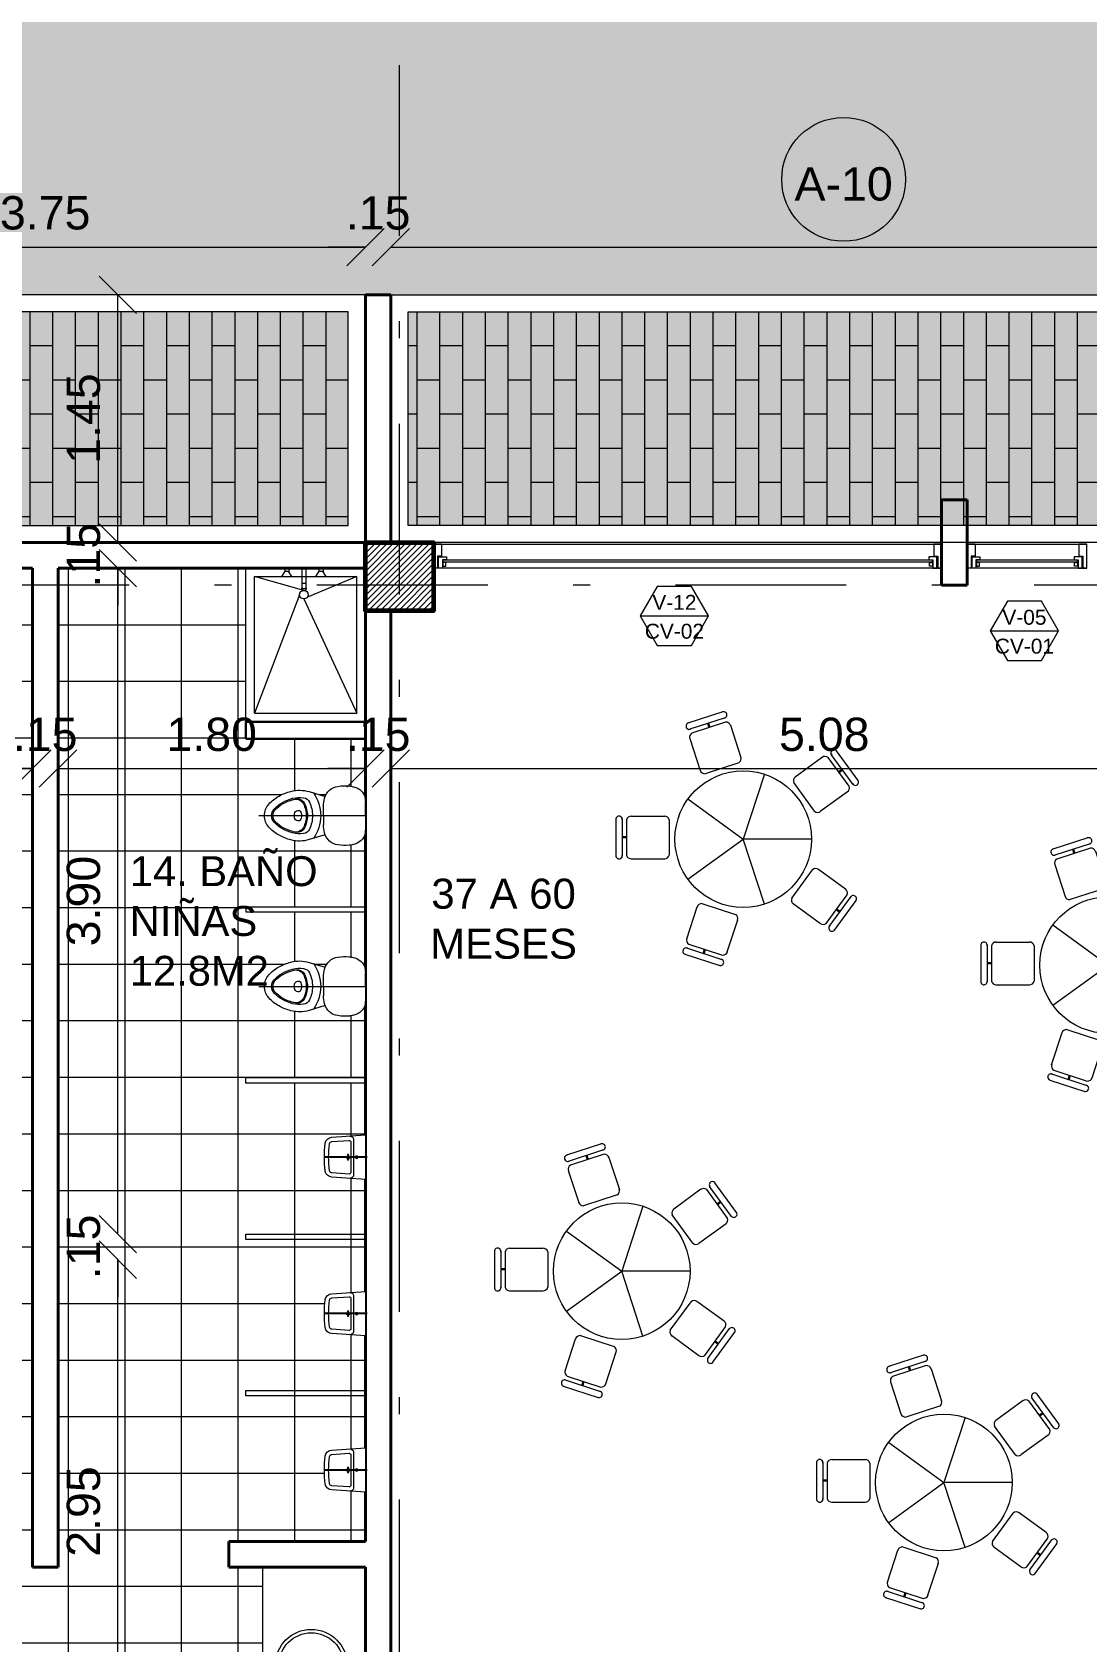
# Model space of a CAD drawing. Header units: inches. Extents: x 99003 to 99155, y 101852 to 101926.
# Drawn here: x 99029.59 to 99035.77, y 101911.61 to 101921.04 of the extents above; entities that cross this region are included whole.
import ezdxf
from ezdxf.enums import TextEntityAlignment as Align

# ---------------------------------------------------------------- set-up
doc = ezdxf.new("R2010")
doc.units = ezdxf.units.IN
doc.header["$MEASUREMENT"] = 0
doc.set_wipeout_variables(frame=1)
doc.linetypes.add('CENTRO', pattern=[2, 1.25, -0.25, 0.25, -0.25])
doc.linetypes.add('DASHDOTX2', pattern=[2, 1, -0.5, 0, -0.5])
for name, color, linetype, lineweight in [('A_CARP-MAD', 46, 'Continuous', 18), ('A_CARP-MET', 126, 'Continuous', 18), ('A_COLS', 1, 'Continuous', 60), ('A_EJES', 75, 'DASHDOTX2', 5), ('A_MUEB-ACHU', 8, 'Continuous', 9), ('A_MUEB-FIJO', 3, 'Continuous', 15), ('A_MUEB-SILL', 54, 'Continuous', 15), ('A_MURO', 7, 'Continuous', 40), ('A_MURO-ANTE', 7, 'Continuous', 30), ('A_PISO', 250, 'Continuous', 0), ('A_PISO-ACHU', 251, 'Continuous', 0), ('A_PISO-GRAN', 250, 'Continuous', 0), ('A_TEXT', 154, 'Continuous', 0), ('A_TEXT-DIM', 54, 'Continuous', 13), ('A_TEXT-IDEN', 5, 'Continuous', 18), ('A_TEXT-NOTA', 53, 'Continuous', 20), ('A_TEXT-SIMB', 195, 'Continuous', 20), ('A_VENT', 124, 'Continuous', 18), ('P-BAJA_APARTADO-v4$0$SANITARIOS', 2, 'Continuous', 0)]:
    doc.layers.add(name, color=color, linetype=linetype, lineweight=lineweight)
doc.layers.add('A_URBA-ANDN', color=7, linetype='Continuous', lineweight=15, true_color=0x259400)
doc.layers.add('MANCESA_EJES_AXIS', color=252, linetype='CENTRO')
doc.styles.add('ARIAL', font='arial.ttf')
doc.styles.add('DIM', font='arial.ttf')
doc.dimstyles.new('BAN_REP_1-125', dxfattribs={"dimtxt": 0.195, "dimasz": 0.2188, "dimexe": 0.15, "dimexo": 0.03, "dimgap": 0.1, "dimtad": 1, "dimzin": 4, "dimdsep": 46, "dimtxsty": 'ARIAL', "dimblk": 'OBLIQUE', "dimcen": 0.1, "dimse1": 1, "dimse2": 1, "dimclrd": 256, "dimclre": 256, "dimclrt": 256, "dimadec": 0, "dimazin": 0, "dimtfac": 1, "dimtix": 1, "dimtofl": 0, "dimtmove": 1, "dimatfit": 3, "dimldrblk": 'OPEN90', "dimfxl": 1, "dimtolj": 1, "dimtzin": 0, "dimlwd": -1, "dimlwe": -1, "dimarcsym": 0})
pattern_1 = [(90, (-108.149932, -2e-07), (-0.03125, 0.015625), [0, -0.03125])]

# ---------------------------------------------------------------- blocks, each defined once
blk = doc.blocks.new('P-BAJA_APARTADO-v4$0$LAVAMANOS_NAL 2')
for radius in [0.21, 0.19, 0.03]:
    blk.add_circle((0, 0), radius)
blk = doc.blocks.new('sanit planta niños 25 JUNIO')
at = {"layer": 'A_EJES'}
blk.add_line((0, -0.6231), (0, 0), dxfattribs=at)
at = {"layer": 'A_MUEB-FIJO'}
for p, q in [((0, 0), (-0.0794, 0)), ((0, 0), (0.0794, 0)), ((-0.1121, -0.2346), (-0.1406, -0.3294)), ((0, -0.2452), (-0.0547, -0.2452)), ((0, -0.2452), (0.0547, -0.2452)), ((0.1407, -0.3293), (0.1122, -0.2346)), ((-0.0308, -0.3869), (-0.0308, -0.3962)), ((0.0309, -0.3962), (0.0309, -0.3869))]:
    blk.add_line(p, q, dxfattribs=at)
for centre, radius, start, end in [((-0.0794, -0.1422), 0.1422, 90.00182, 106.10126), ((0.0794, -0.1422), 0.1422, 73.89874, 89.99818), ((-0.0605, -0.1048), 0.1137, 163.12305, 175.19805), ((-0.0807, -0.0871), 0.09, 115.06996, 170.1707), ((0.0807, -0.0871), 0.09, 9.8293, 64.93004), ((0.0605, -0.1048), 0.1137, 4.80195, 16.87695), ((0.0251, -0.1189), 0.2003, 173.22012, 192.00698), ((-0.0823, -0.1515), 0.0891, 185.84827, 257.92215), ((0.0823, -0.1515), 0.0891, 282.07785, 354.15173), ((-0.025, -0.1189), 0.2003, 347.99302, 6.77988), ((0, -0.4948), 0.2331, 90.00415, 124.90857), ((-0.0547, -0.0803), 0.1649, 253.7382, 269.99817), ((0, -0.4948), 0.2331, 55.09962, 90.00404), ((0.0547, -0.0803), 0.1649, 270.00183, 286.2618), ((0.0495, -0.3858), 0.1983, 163.47367, 194.86383), ((0.0495, -0.3858), 0.1561, 171.24415, 194.86369), ((-0.0595, -0.369), 0.0458, 115.31072, 171.24284), ((-0.0474, -0.403), 0.052, 117.32786, 181.00091), ((-0.0461, -0.4074), 0.0502, 117.83819, 192.7538), ((0, -0.4948), 0.185, 90.00392, 115.31106), ((0, -0.4948), 0.1553, 90.00409, 117.32783), ((0, -0.4948), 0.149, 90.00415, 117.83792), ((0, -0.4342), 0.0598, 90.00379, 116.97254), ((0, -0.4948), 0.185, 64.69713, 90.00427), ((0, -0.4948), 0.1553, 62.68036, 90.00409), ((0, -0.4948), 0.149, 62.17027, 90.00404), ((0, -0.4342), 0.0598, 63.03565, 90.0044), ((0.0462, -0.4074), 0.0502, 347.25439, 62.17), ((0.0475, -0.403), 0.052, 359.00728, 62.68032), ((0.0595, -0.369), 0.0458, 8.76535, 64.69747), ((-0.0494, -0.3858), 0.1561, 345.14449, 8.76404), ((-0.0494, -0.3858), 0.1983, 345.14436, 16.53451), ((0.1531, -0.3583), 0.3055, 194.8653, 208.84963), ((0.1531, -0.3583), 0.2632, 194.86295, 208.84824), ((0.0491, -0.3857), 0.1479, 192.81784, 194.9232), ((0.1531, -0.3583), 0.2554, 194.86588, 208.85022), ((-0.024, -0.3869), 0.00676, 116.97441, 180.00409), ((-0.0154, -0.3962), 0.0154, 180.18807, 237.92092), ((0, -0.3716), 0.0444, 237.92051, 270.00407), ((0, -0.3716), 0.0444, 270.00411, 302.08767), ((0.0154, -0.3962), 0.0154, 302.08727, 359.82011), ((0.0241, -0.3869), 0.00676, 0.00409, 63.03378), ((-0.153, -0.3583), 0.2554, 331.15796, 345.14231), ((-0.153, -0.3583), 0.2632, 331.15995, 345.14524), ((-0.0491, -0.3857), 0.1479, 345.08499, 347.19035), ((-0.153, -0.3583), 0.3055, 331.15856, 345.14289), ((0.0861, -0.3952), 0.229, 208.84819, 227.99853), ((0.0861, -0.3952), 0.1867, 208.84875, 227.99866), ((0.0861, -0.3952), 0.1789, 208.84941, 227.99922), ((0, -0.4908), 0.1004, 227.99889, 270.0041), ((0, -0.4908), 0.0581, 227.99884, 270.00408), ((0, -0.4908), 0.0503, 227.99883, 270.00407), ((0, -0.4908), 0.0503, 270.00412, 312.00936), ((0, -0.4908), 0.0581, 270.00411, 312.00935), ((0, -0.4908), 0.1004, 270.00409, 312.0093), ((-0.086, -0.3952), 0.1789, 312.00897, 331.15878), ((-0.086, -0.3952), 0.1867, 312.00953, 331.15944), ((-0.086, -0.3952), 0.229, 312.00966, 331.16)]:
    blk.add_arc(centre, radius, start, end, dxfattribs=at)
blk = doc.blocks.new('*U60')
blk.add_wipeout([(-0.3621, 0.6142), (-0.2628, 0.6128), (-0.234, 0.6035), (-0.2058, 0.5758), (-0.1928, 0.5424), (-0.1869, 0.4953), (-0.1945, 0.4374), (-0.2055, 0.4136), (-0.2288, 0.3897), (-0.2498, 0.3788), (-0.2172, 0.2679), (-0.2133, 0.2313), (-0.2152, 0.2006), (-0.2199, 0.1775), (-0.2275, 0.1531), (-0.2585, 0.0906), (-0.2729, 0.0716), (-0.2843, 0.059), (-0.2949, 0.0488), (-0.3032, 0.0421), (-0.315, 0.0347), (-0.3261, 0.0297), (-0.3621, 0.023), (-0.4049, 0.0326), (-0.4348, 0.0539), (-0.4525, 0.0729), (-0.4734, 0.1027), (-0.5016, 0.1679), (-0.5082, 0.1952), (-0.5094, 0.2531), (-0.5034, 0.2829), (-0.4908, 0.3248), (-0.4745, 0.3788), (-0.4962, 0.3902), (-0.5107, 0.4032), (-0.5285, 0.4332), (-0.5344, 0.4605), (-0.5374, 0.4935), (-0.5346, 0.5294), (-0.524, 0.5722), (-0.5171, 0.578), (-0.5035, 0.5935), (-0.4882, 0.6048), (-0.4688, 0.6115), (-0.4564, 0.6134), (-0.4441, 0.6139)]).dxf.layer = 'A_MUEB-FIJO'
blk.add_blockref('sanit planta niños 25 JUNIO', (-0.3621, 0.6142))
blk = doc.blocks.new('orinal planta niños 25 JUNIO')
at = {"layer": 'A_MUEB-ACHU'}
for centre in [(0, -0.0936), (-0.0125, -0.1011), (0, -0.1086), (0.0125, -0.1011)]:
    blk.add_circle(centre, 0.004, dxfattribs=at)
at = {"layer": 'A_MUEB-FIJO'}
for p, q in [((0.13, 0), (-0.13, 0)), ((0.1062, -0.07), (-0.1062, -0.07)), ((0.0885, -0.085), (-0.0885, -0.085)), ((-0.0985, -0.0957), (-0.0918, -0.1955)), ((0.0918, -0.1955), (0.0985, -0.0957))]:
    blk.add_line(p, q, dxfattribs=at)
blk.add_lwpolyline([(-0.13, 0), (-0.1168, -0.1968, 0.367694), (-0.0816, -0.2348, 0.063622), (0.0816, -0.2348, 0.367694), (0.1168, -0.1968), (0.13, 0)], format="xyb", dxfattribs=at)
blk.add_circle((0, -0.051), 0.0075, dxfattribs=at)
for centre, radius, start, end in [((-0.1046, -0.0893), 0.0193, 94.70755, 184.37723), ((-0.0885, -0.095), 0.01, 90, 183.83756), ((0.0885, -0.095), 0.01, 356.16244, 90), ((0.1046, -0.0893), 0.0193, 355.62277, 85.29245), ((-0.0768, -0.1951), 0.015, 181.46697, 261.97583), ((0, 0.404), 0.619, 262.67417, 277.32583), ((0.0768, -0.1951), 0.015, 278.02417, 358.53303)]:
    blk.add_arc(centre, radius, start, end, dxfattribs=at)
at = {"layer": 'MANCESA_EJES_AXIS'}
blk.add_line((0, 0.0109), (0, -0.24), dxfattribs=at)
blk = doc.blocks.new('*U111')
blk.add_wipeout([(-0.1656, 0.24), (0.0944, 0.24), (0.0812, 0.0432), (0.0727, 0.0202), (0.0642, 0.0122), (0.0499, 0.0058), (0.0265, 0.003), (-0.0548, 0.0003), (-0.107, 0.004), (-0.1238, 0.0066), (-0.1475, 0.0256), (-0.1521, 0.0394), (-0.1556, 0.0905)]).dxf.layer = 'A_MUEB-FIJO'
blk.add_blockref('orinal planta niños 25 JUNIO', (-0.0356, 0.24))
blk = doc.blocks.new('*U33')
at = {"layer": 'A_MUEB-SILL'}
for p, q in [((-0.0631, 0.1265), (-0.1791, -0.0332)), ((0.1372, 0.0135), (-0.0302, 0.1351)), ((0.1562, 0.0306), (-0.0198, 0.1584)), ((0.1774, 0.0615), (0.0031, 0.1882)), ((0.0682, 0.0945), (0.0535, 0.0743)), ((0.0732, 0.0909), (0.0585, 0.0706)), ((-0.0097, -0.1888), (-0.1772, -0.0671)), ((0.1391, -0.0205), (0.0232, -0.1801))]:
    blk.add_line(p, q, dxfattribs=at)
for centre, radius, start, end in [((-0.0067, 0.172), 0.0189, 49.05832, 241.94546), ((-0.041, 0.1092), 0.0281, 67.5844, 145.99918), ((0.1158, -0.0048), 0.0281, 322.00082, 40.4156), ((0.165, 0.0473), 0.0189, 226.05454, 58.94168), ((-0.1558, -0.0489), 0.0281, 142.00082, 220.4156), ((0.001, -0.1628), 0.0281, 247.5844, 325.99918)]:
    blk.add_arc(centre, radius, start, end, dxfattribs=at)
blk = doc.blocks.new('*U34')
at = {"color": 0, "linetype": 'ByBlock', "lineweight": -2, "transparency": 16777216}
for p, rotation in [((-0.3397, 0.4848), 72.00000000000001), ((-0.566, -0.1733), 144), ((0.5598, -0.1925), 288), ((-0.0101, -0.5919), 215.9999999999999)]:
    blk.add_blockref('*U33', p, dxfattribs=dict(at, rotation=rotation))
blk.add_blockref('*U33', (0.3561, 0.4729), dxfattribs=at)
blk = doc.blocks.new('P-BAJA_APARTADO-v4$0$MESA AULA 5P')
at = {"layer": 'A_MUEB-SILL'}
for p in [(0, 0.4), (-0.3804, 0.1236), (0.3804, 0.1236), (-0.2351, -0.3236), (0.2351, -0.3236)]:
    blk.add_line(p, (0, 0), dxfattribs=at)
blk.add_circle((0, 0), 0.4, dxfattribs=at)
blk.add_blockref('*U34', (0, 0))
blk = doc.blocks.new('*U119')
at = {"layer": 'A_CARP-MAD'}
blk.add_lwpolyline([(0.1397, -0.0466), (0.0701, -0.0466), (0.0701, -0.0232), (0, -0.0232), (0, 0), (0.1397, 0)], dxfattribs=at)
for points in [[(0, -0.0279), (0.0652, -0.0279), (0.0652, -0.0744), (0.0479, -0.0744), (0.0479, -0.0511), (0, -0.0511)], [(0, -0.0279), (0.0652, -0.0279), (0.0652, -0.0744), (0.0479, -0.0744), (0.0479, -0.0511), (0, -0.0511)], [(0.0333, -0.0713), (0.0333, -0.0538), (0.0104, -0.0538), (0.0104, -0.0713)], [(0, -2.9471), (0.0652, -2.9471), (0.0652, -2.9006), (0.0479, -2.9006), (0.0479, -2.9239), (0, -2.9239)], [(0.0333, -2.9038), (0.0333, -2.9212), (0.0104, -2.9212), (0.0104, -2.9038)], [(0, -2.9518), (0, -2.975), (0.1397, -2.975), (0.1397, -2.9285), (0.0701, -2.9285), (0.0701, -2.9518)]]:
    blk.add_lwpolyline(points, close=True, dxfattribs=at)
at = {"layer": 'A_CARP-MET'}
blk.add_line((0.1397, -0.0466), (0.1397, 0), dxfattribs=at)
blk.add_lwpolyline([(0.0333, -0.0713), (0.0333, -0.0538), (0.0104, -0.0538), (0.0104, -0.0713)], close=True, dxfattribs=at)
at = {"layer": 'A_VENT'}
for p, q in [((0, -2.975), (0, 0)), ((0.1397, 0), (0.1397, -2.975))]:
    blk.add_line(p, q, dxfattribs=at)
blk.add_lwpolyline([(0.0361, -0.0538), (0.0361, -2.9212), (0.0454, -2.9212), (0.0454, -0.0538)], close=True, dxfattribs=at)
blk = doc.blocks.new('*U108')
at = {"layer": 'A_CARP-MAD'}
blk.add_lwpolyline([(0.1397, -0.0466), (0.0701, -0.0466), (0.0701, -0.0232), (0, -0.0232), (0, 0), (0.1397, 0)], dxfattribs=at)
for points in [[(0, -0.0279), (0.0652, -0.0279), (0.0652, -0.0744), (0.0479, -0.0744), (0.0479, -0.0511), (0, -0.0511)], [(0, -0.0279), (0.0652, -0.0279), (0.0652, -0.0744), (0.0479, -0.0744), (0.0479, -0.0511), (0, -0.0511)], [(0.0333, -0.0713), (0.0333, -0.0538), (0.0104, -0.0538), (0.0104, -0.0713)], [(0, -0.6721), (0.0652, -0.6721), (0.0652, -0.6256), (0.0479, -0.6256), (0.0479, -0.6489), (0, -0.6489)], [(0, -0.6768), (0, -0.7), (0.1397, -0.7), (0.1397, -0.6534), (0.0701, -0.6534), (0.0701, -0.6768)], [(0.0333, -0.6287), (0.0333, -0.6462), (0.0104, -0.6462), (0.0104, -0.6287)]]:
    blk.add_lwpolyline(points, close=True, dxfattribs=at)
at = {"layer": 'A_CARP-MET'}
blk.add_line((0.1397, -0.0466), (0.1397, 0), dxfattribs=at)
blk.add_lwpolyline([(0.0333, -0.0713), (0.0333, -0.0538), (0.0104, -0.0538), (0.0104, -0.0713)], close=True, dxfattribs=at)
at = {"layer": 'A_VENT'}
for p, q in [((0, -0.7), (0, 0)), ((0.1397, 0), (0.1397, -0.7))]:
    blk.add_line(p, q, dxfattribs=at)
blk.add_lwpolyline([(0.0361, -0.0538), (0.0361, -0.6462), (0.0454, -0.6462), (0.0454, -0.0538)], close=True, dxfattribs=at)
blk = doc.blocks.new('_Oblique')
at = {"color": 0, "linetype": 'ByBlock', "lineweight": -2}
blk.add_line((-0.5, -0.5), (0.5, 0.5), dxfattribs=at)
blk = doc.blocks.new('*D133')
at = {"layer": 'A_TEXT-DIM', "transparency": 16777216}
blk.add_line((99027.7908, 101919.7787), (99031.5407, 101919.7787), dxfattribs=at)
at = {"layer": 'DEFPOINTS', "color": 0, "transparency": 16777216}
for p in [(99031.5407, 101919.7787), (99027.7908, 101919.4994), (99031.5407, 101919.4063)]:
    blk.add_point(p, dxfattribs=at)
at = {"layer": 'A_TEXT-DIM', "transparency": 16777216, "xscale": 0.2188, "yscale": 0.2188, "zscale": 0.2188, "rotation": 180}
blk.add_blockref('_Oblique', (99027.7908, 101919.7787), dxfattribs=at)
at = {"layer": 'A_TEXT-DIM', "transparency": 16777216, "xscale": 0.2188, "yscale": 0.2188, "zscale": 0.2188}
blk.add_blockref('_Oblique', (99031.5407, 101919.7787), dxfattribs=at)
at = {"layer": 'A_TEXT-DIM', "transparency": 16777216, "insert": (99029.6658, 101919.9783), "char_height": 0.195, "attachment_point": 5, "style": 'ARIAL'}
blk.add_mtext('\\A1;3.75', dxfattribs=at)
blk = doc.blocks.new('_Open90')
at = {"color": 0, "linetype": 'ByBlock', "lineweight": -2}
for p, q in [((-0.5, 0.5), (0, 0)), ((0, 0), (-1, 0)), ((0, 0), (-0.5, -0.5))]:
    blk.add_line(p, q, dxfattribs=at)
blk = doc.blocks.new('*D134')
at = {"layer": 'A_TEXT-DIM', "transparency": 16777216}
for p, q in [((99031.5407, 101919.7787), (99031.3219, 101919.7787)), ((99031.6907, 101919.7787), (99031.9095, 101919.7787))]:
    blk.add_line(p, q, dxfattribs=at)
at = {"layer": 'DEFPOINTS', "color": 0, "transparency": 16777216}
for p in [(99031.6907, 101919.7787), (99031.5407, 101919.4063), (99031.6907, 101919.4063)]:
    blk.add_point(p, dxfattribs=at)
at = {"layer": 'A_TEXT-DIM', "transparency": 16777216, "xscale": 0.2188, "yscale": 0.2188, "zscale": 0.2188}
blk.add_blockref('_Oblique', (99031.5407, 101919.7787), dxfattribs=at)
at = {"layer": 'A_TEXT-DIM', "transparency": 16777216, "xscale": 0.2188, "yscale": 0.2188, "zscale": 0.2188, "rotation": 180}
blk.add_blockref('_Oblique', (99031.6907, 101919.7787), dxfattribs=at)
at = {"layer": 'A_TEXT-DIM', "transparency": 16777216, "insert": (99031.6157, 101919.9782), "char_height": 0.195, "attachment_point": 5, "style": 'ARIAL'}
blk.add_mtext('\\A1;.15', dxfattribs=at)
blk = doc.blocks.new('*D135')
at = {"layer": 'A_TEXT-DIM', "transparency": 16777216}
blk.add_line((99031.6907, 101919.7787), (99043.2408, 101919.7787), dxfattribs=at)
at = {"layer": 'DEFPOINTS', "color": 0, "transparency": 16777216}
for p in [(99043.2408, 101919.7787), (99031.6907, 101919.4063), (99043.2408, 101919.3446)]:
    blk.add_point(p, dxfattribs=at)
at = {"layer": 'A_TEXT-DIM', "transparency": 16777216, "xscale": 0.2188, "yscale": 0.2188, "zscale": 0.2188, "rotation": 180}
blk.add_blockref('_Oblique', (99031.6907, 101919.7787), dxfattribs=at)
at = {"layer": 'A_TEXT-DIM', "transparency": 16777216, "xscale": 0.2188, "yscale": 0.2188, "zscale": 0.2188}
blk.add_blockref('_Oblique', (99043.2408, 101919.7787), dxfattribs=at)
at = {"layer": 'A_TEXT-DIM', "transparency": 16777216, "insert": (99037.4657, 101919.9782), "char_height": 0.195, "attachment_point": 5, "style": 'ARIAL'}
blk.add_mtext('\\A1;11.55', dxfattribs=at)
blk = doc.blocks.new('*D152')
at = {"layer": 'A_TEXT-DIM', "transparency": 16777216}
blk.add_line((99027.7908, 101916.7249), (99029.5908, 101916.7249), dxfattribs=at)
at = {"layer": 'DEFPOINTS', "color": 0, "transparency": 16777216}
for p in [(99029.5908, 101916.7249), (99027.7908, 101916.6765), (99029.5908, 101916.6136)]:
    blk.add_point(p, dxfattribs=at)
at = {"layer": 'A_TEXT-DIM', "transparency": 16777216, "xscale": 0.2188, "yscale": 0.2188, "zscale": 0.2188, "rotation": 180}
blk.add_blockref('_Oblique', (99027.7908, 101916.7249), dxfattribs=at)
at = {"layer": 'A_TEXT-DIM', "transparency": 16777216, "xscale": 0.2188, "yscale": 0.2188, "zscale": 0.2188}
blk.add_blockref('_Oblique', (99029.5908, 101916.7249), dxfattribs=at)
at = {"layer": 'A_TEXT-DIM', "transparency": 16777216, "insert": (99028.6908, 101916.9245), "char_height": 0.195, "attachment_point": 5, "style": 'ARIAL'}
blk.add_mtext('\\A1;1.80', dxfattribs=at)
blk = doc.blocks.new('*D153')
at = {"layer": 'A_TEXT-DIM', "transparency": 16777216}
for p, q in [((99029.5908, 101916.7249), (99029.372, 101916.7249)), ((99029.7408, 101916.7249), (99029.9596, 101916.7249))]:
    blk.add_line(p, q, dxfattribs=at)
at = {"layer": 'DEFPOINTS', "color": 0, "transparency": 16777216}
for p in [(99029.7408, 101916.7249), (99029.5908, 101916.6136), (99029.7408, 101916.6136)]:
    blk.add_point(p, dxfattribs=at)
at = {"layer": 'A_TEXT-DIM', "transparency": 16777216, "xscale": 0.2188, "yscale": 0.2188, "zscale": 0.2188}
blk.add_blockref('_Oblique', (99029.5908, 101916.7249), dxfattribs=at)
at = {"layer": 'A_TEXT-DIM', "transparency": 16777216, "xscale": 0.2188, "yscale": 0.2188, "zscale": 0.2188, "rotation": 180}
blk.add_blockref('_Oblique', (99029.7408, 101916.7249), dxfattribs=at)
at = {"layer": 'A_TEXT-DIM', "transparency": 16777216, "insert": (99029.6658, 101916.9245), "char_height": 0.195, "attachment_point": 5, "style": 'ARIAL'}
blk.add_mtext('\\A1;.15', dxfattribs=at)
blk = doc.blocks.new('*D154')
at = {"layer": 'A_TEXT-DIM', "transparency": 16777216}
blk.add_line((99029.7408, 101916.7249), (99031.5407, 101916.7249), dxfattribs=at)
at = {"layer": 'DEFPOINTS', "color": 0, "transparency": 16777216}
for p in [(99031.5407, 101916.7249), (99029.7408, 101916.6136), (99031.5407, 101916.6651)]:
    blk.add_point(p, dxfattribs=at)
at = {"layer": 'A_TEXT-DIM', "transparency": 16777216, "xscale": 0.2188, "yscale": 0.2188, "zscale": 0.2188, "rotation": 180}
blk.add_blockref('_Oblique', (99029.7408, 101916.7249), dxfattribs=at)
at = {"layer": 'A_TEXT-DIM', "transparency": 16777216, "xscale": 0.2188, "yscale": 0.2188, "zscale": 0.2188}
blk.add_blockref('_Oblique', (99031.5407, 101916.7249), dxfattribs=at)
at = {"layer": 'A_TEXT-DIM', "transparency": 16777216, "insert": (99030.6407, 101916.9245), "char_height": 0.195, "attachment_point": 5, "style": 'ARIAL'}
blk.add_mtext('\\A1;1.80', dxfattribs=at)
blk = doc.blocks.new('*D155')
at = {"layer": 'A_TEXT-DIM', "transparency": 16777216}
for p, q in [((99031.5407, 101916.7249), (99031.3219, 101916.7249)), ((99031.6907, 101916.7249), (99031.9095, 101916.7249))]:
    blk.add_line(p, q, dxfattribs=at)
at = {"layer": 'DEFPOINTS', "color": 0, "transparency": 16777216}
for p in [(99031.6907, 101916.7249), (99031.5407, 101916.6651), (99031.6907, 101916.6651)]:
    blk.add_point(p, dxfattribs=at)
at = {"layer": 'A_TEXT-DIM', "transparency": 16777216, "xscale": 0.2188, "yscale": 0.2188, "zscale": 0.2188}
blk.add_blockref('_Oblique', (99031.5407, 101916.7249), dxfattribs=at)
at = {"layer": 'A_TEXT-DIM', "transparency": 16777216, "xscale": 0.2188, "yscale": 0.2188, "zscale": 0.2188, "rotation": 180}
blk.add_blockref('_Oblique', (99031.6907, 101916.7249), dxfattribs=at)
at = {"layer": 'A_TEXT-DIM', "transparency": 16777216, "insert": (99031.6157, 101916.9245), "char_height": 0.195, "attachment_point": 5, "style": 'ARIAL'}
blk.add_mtext('\\A1;.15', dxfattribs=at)
blk = doc.blocks.new('*D156')
at = {"layer": 'A_TEXT-DIM', "transparency": 16777216}
blk.add_line((99031.6907, 101916.7249), (99036.7658, 101916.7249), dxfattribs=at)
at = {"layer": 'DEFPOINTS', "color": 0, "transparency": 16777216}
for p in [(99036.7658, 101917.2823), (99036.7658, 101916.7249), (99031.6907, 101916.6651)]:
    blk.add_point(p, dxfattribs=at)
at = {"layer": 'A_TEXT-DIM', "transparency": 16777216, "xscale": 0.2188, "yscale": 0.2188, "zscale": 0.2188, "rotation": 180}
blk.add_blockref('_Oblique', (99031.6907, 101916.7249), dxfattribs=at)
at = {"layer": 'A_TEXT-DIM', "transparency": 16777216, "xscale": 0.2188, "yscale": 0.2188, "zscale": 0.2188}
blk.add_blockref('_Oblique', (99036.7658, 101916.7249), dxfattribs=at)
at = {"layer": 'A_TEXT-DIM', "transparency": 16777216, "insert": (99034.2283, 101916.9245), "char_height": 0.195, "attachment_point": 5, "style": 'ARIAL'}
blk.add_mtext('\\A1;5.08', dxfattribs=at)
blk = doc.blocks.new('*D303')
at = {"layer": 'A_TEXT-DIM', "transparency": 16777216}
blk.add_line((99030.0904, 101910.8994), (99030.0904, 101913.8494), dxfattribs=at)
at = {"layer": 'DEFPOINTS', "color": 0, "transparency": 16777216}
for p in [(99030.0904, 101913.8494), (99030.9342, 101913.8494), (99030.8113, 101910.8994)]:
    blk.add_point(p, dxfattribs=at)
at = {"layer": 'A_TEXT-DIM', "transparency": 16777216, "xscale": 0.2188, "yscale": 0.2188, "zscale": 0.2188}
for p, rotation in [((99030.0904, 101913.8494), 90), ((99030.0904, 101910.8994), 270)]:
    blk.add_blockref('_Oblique', p, dxfattribs=dict(at, rotation=rotation))
at = {"layer": 'A_TEXT-DIM', "transparency": 16777216, "insert": (99029.8908, 101912.3744), "char_height": 0.195, "attachment_point": 5, "rotation": 90, "style": 'ARIAL'}
blk.add_mtext('\\A1;2.95', dxfattribs=at)
blk = doc.blocks.new('*D304')
at = {"layer": 'A_TEXT-DIM', "transparency": 16777216}
for p, q in [((99030.0904, 101913.9994), (99030.0904, 101914.2182)), ((99030.0904, 101913.8494), (99030.0904, 101913.6306))]:
    blk.add_line(p, q, dxfattribs=at)
at = {"layer": 'DEFPOINTS', "color": 0, "transparency": 16777216}
for p in [(99030.0904, 101913.9994), (99030.9342, 101913.9994), (99030.9342, 101913.8494)]:
    blk.add_point(p, dxfattribs=at)
at = {"layer": 'A_TEXT-DIM', "transparency": 16777216, "xscale": 0.2188, "yscale": 0.2188, "zscale": 0.2188}
for p, rotation in [((99030.0904, 101913.9994), 270), ((99030.0904, 101913.8494), 90)]:
    blk.add_blockref('_Oblique', p, dxfattribs=dict(at, rotation=rotation))
at = {"layer": 'A_TEXT-DIM', "transparency": 16777216, "insert": (99029.8908, 101913.9244), "char_height": 0.195, "attachment_point": 5, "rotation": 90, "style": 'ARIAL'}
blk.add_mtext('\\A1;.15', dxfattribs=at)
blk = doc.blocks.new('*D305')
at = {"layer": 'A_TEXT-DIM', "transparency": 16777216}
blk.add_line((99030.0904, 101913.9994), (99030.0904, 101917.8994), dxfattribs=at)
at = {"layer": 'DEFPOINTS', "color": 0, "transparency": 16777216}
for p in [(99030.0904, 101917.8994), (99030.2677, 101917.8994), (99030.9342, 101913.9994)]:
    blk.add_point(p, dxfattribs=at)
at = {"layer": 'A_TEXT-DIM', "transparency": 16777216, "xscale": 0.2188, "yscale": 0.2188, "zscale": 0.2188}
for p, rotation in [((99030.0904, 101917.8994), 90), ((99030.0904, 101913.9994), 270)]:
    blk.add_blockref('_Oblique', p, dxfattribs=dict(at, rotation=rotation))
at = {"layer": 'A_TEXT-DIM', "transparency": 16777216, "insert": (99029.8907, 101915.9494), "char_height": 0.195, "attachment_point": 5, "rotation": 90, "style": 'ARIAL'}
blk.add_mtext('\\A1;3.90', dxfattribs=at)
blk = doc.blocks.new('*D306')
at = {"layer": 'A_TEXT-DIM', "transparency": 16777216}
for p, q in [((99030.0904, 101918.0494), (99030.0904, 101918.2682)), ((99030.0904, 101917.8994), (99030.0904, 101917.6806))]:
    blk.add_line(p, q, dxfattribs=at)
at = {"layer": 'DEFPOINTS', "color": 0, "transparency": 16777216}
for p in [(99030.0904, 101918.0494), (99030.2677, 101918.0494), (99030.2677, 101917.8994)]:
    blk.add_point(p, dxfattribs=at)
at = {"layer": 'A_TEXT-DIM', "transparency": 16777216, "xscale": 0.2188, "yscale": 0.2188, "zscale": 0.2188}
for p, rotation in [((99030.0904, 101918.0494), 270), ((99030.0904, 101917.8994), 90)]:
    blk.add_blockref('_Oblique', p, dxfattribs=dict(at, rotation=rotation))
at = {"layer": 'A_TEXT-DIM', "transparency": 16777216, "insert": (99029.8908, 101917.9744), "char_height": 0.195, "attachment_point": 5, "rotation": 90, "style": 'ARIAL'}
blk.add_mtext('\\A1;.15', dxfattribs=at)
blk = doc.blocks.new('*D307')
at = {"layer": 'A_TEXT-DIM', "transparency": 16777216}
blk.add_line((99030.0904, 101918.0494), (99030.0904, 101919.4994), dxfattribs=at)
at = {"layer": 'DEFPOINTS', "color": 0, "transparency": 16777216}
for p in [(99030.0904, 101919.4994), (99031.5407, 101919.4994), (99030.2677, 101918.0494)]:
    blk.add_point(p, dxfattribs=at)
at = {"layer": 'A_TEXT-DIM', "transparency": 16777216, "xscale": 0.2188, "yscale": 0.2188, "zscale": 0.2188}
for p, rotation in [((99030.0904, 101919.4994), 90), ((99030.0904, 101918.0494), 270)]:
    blk.add_blockref('_Oblique', p, dxfattribs=dict(at, rotation=rotation))
at = {"layer": 'A_TEXT-DIM', "transparency": 16777216, "insert": (99029.8908, 101918.7744), "char_height": 0.195, "attachment_point": 5, "rotation": 90, "style": 'ARIAL'}
blk.add_mtext('\\A1;1.45', dxfattribs=at)
blk = doc.blocks.new('DETALLE DIBUJADO EN EL MISMO PLANO')
at = {"layer": 'A_TEXT-SIMB'}
blk.add_circle((0.25, 0), 0.25, dxfattribs=at)
at = {"layer": 'A_TEXT-IDEN', "style": 'ARIAL'}
blk.add_attdef('A', text='', height=0.175, dxfattribs=at).set_placement((0.25, -0.0856), align=Align.CENTER)
blk = doc.blocks.new('A$C699A6575')
at = {"layer": 'A_PISO-ACHU'}
for p, q in [((-0.024, 0), (-0.024, -0.005)), ((-0.024, 0), (-0.024, -0.005)), ((0.024, 0), (0.024, -0.005)), ((0.024, 0), (0.024, -0.005)), ((-0.13, -0.05), (-0.112, -0.0225)), ((-0.13, -0.05), (-0.07, -0.05)), ((-0.124, 0), (-0.124, -0.005)), ((-0.124, 0), (-0.124, -0.005)), ((-0.076, -0.005), (-0.124, -0.005)), ((-0.112, -0.005), (-0.112, -0.0225)), ((-0.112, -0.005), (-0.112, -0.0225)), ((-0.088, -0.005), (-0.088, -0.0225)), ((-0.088, -0.005), (-0.088, -0.0225)), ((-0.07, -0.05), (-0.088, -0.0225)), ((-0.076, 0), (-0.076, -0.005)), ((-0.076, 0), (-0.076, -0.005)), ((0.024, -0.005), (-0.024, -0.005)), ((-0.012, -0.005), (-0.012, -0.0851)), ((-0.012, -0.005), (-0.012, -0.0851)), ((-0.012, -0.0851), (-0.012, -0.1161)), ((-0.012, -0.0851), (-0.012, -0.1161)), ((0.012, -0.005), (0.012, -0.0851)), ((0.012, -0.005), (0.012, -0.0851)), ((0.012, -0.0851), (0.012, -0.1161)), ((0.012, -0.0851), (0.012, -0.1161)), ((0.07, -0.05), (0.088, -0.0225)), ((0.07, -0.05), (0.13, -0.05)), ((0.076, 0), (0.076, -0.005)), ((0.076, 0), (0.076, -0.005)), ((0.124, -0.005), (0.076, -0.005)), ((0.088, -0.005), (0.088, -0.0225)), ((0.088, -0.005), (0.088, -0.0225)), ((0.112, -0.005), (0.112, -0.0225)), ((0.112, -0.005), (0.112, -0.0225)), ((0.13, -0.05), (0.112, -0.0225)), ((0.124, 0), (0.124, -0.005)), ((0.124, 0), (0.124, -0.005)), ((-0.014, -0.1149), (-0.014, -0.1259)), ((-0.014, -0.1149), (-0.014, -0.1259)), ((0.014, -0.1149), (0.014, -0.1259)), ((0.014, -0.1149), (0.014, -0.1259))]:
    blk.add_line(p, q, dxfattribs=at)
for centre, radius, start, end in [((-0.1, -0.05), 0.03, 66.42182, 113.57818), ((0, -0.0692), 0.0199, 232.87726, 307.12274), ((0, -0.0692), 0.0199, 232.87726, 307.12274), ((0.1, -0.05), 0.03, 66.42182, 113.57818), ((0, -0.129), 0.0199, 127.12274, 134.75785), ((0, -0.129), 0.0199, 127.12274, 134.75785), ((0, -0.1008), 0.0199, 225.24215, 314.75785), ((0, -0.1008), 0.0199, 225.24215, 314.75785), ((0, -0.1118), 0.0199, 225.24215, 314.75785), ((0, -0.1118), 0.0199, 225.24215, 314.75785), ((0, -0.1294), 0.0199, 127.12274, 132.99521), ((0, -0.1294), 0.0199, 127.12274, 132.99521), ((0, -0.1003), 0.0199, 227.00479, 312.99521), ((0, -0.1003), 0.0199, 227.00479, 312.99521), ((0, -0.129), 0.0199, 45.24215, 52.87726), ((0, -0.129), 0.0199, 45.24215, 52.87726), ((0, -0.1294), 0.0199, 47.00479, 52.87726), ((0, -0.1294), 0.0199, 47.00479, 52.87726)]:
    blk.add_arc(centre, radius, start, end, dxfattribs=at)
blk = doc.blocks.new('DETALLE DE VENTANA')
at = {"layer": 'A_TEXT-IDEN'}
blk.add_line((-0.2, 0), (0.2, 0), dxfattribs=at)
blk.add_line((-0.2, 0), (0.2, 0), dxfattribs=at)
blk.add_lwpolyline([(-0.1, 0.1732), (-0.2, 0), (-0.1, -0.1732), (0.1, -0.1732), (0.2, 0), (0.1, 0.1732)], close=True, dxfattribs=at)
at = {"layer": 'A_TEXT-NOTA', "linetype": 'Continuous', "style": 'ARIAL'}
for tag, p in [('#_VENTANA', (0, 0.0361)), ('DETALLE#', (0, -0.1331))]:
    blk.add_attdef(tag, text='', height=0.0875, dxfattribs=at).set_placement(p, align=Align.CENTER)

msp = doc.modelspace()

# ---------------------------------------------------------------- hatches: boundary and pattern name
at = {"layer": 'A_PISO-ACHU'}
h = msp.add_hatch(dxfattribs=at)
h.set_pattern_fill('ANSI31', color=256, scale=0.2)
h.set_pattern_definition([(45, (0, -2e-07), (-0.0176776695297, 0.0176776695297), [])])
h.paths.add_polyline_path([(99031.5407, 101918.0494), (99031.9407, 101918.0494), (99031.9407, 101917.6494), (99031.5407, 101917.6494)])
h.paths.add_polyline_path([(99027.3907, 101918.0494), (99027.7907, 101918.0494), (99027.7907, 101917.6494), (99027.3907, 101917.6494)])
h.paths.add_polyline_path([(99021.6658, 101918.0494), (99022.0658, 101918.0494), (99022.0658, 101917.6494), (99021.6658, 101917.6494)])
h.paths.add_polyline_path([(99015.9408, 101918.0494), (99016.3408, 101918.0494), (99016.3408, 101917.6494), (99015.9408, 101917.6494)])
h = msp.add_hatch(dxfattribs=at)
h.set_pattern_fill('NET', color=256, scale=2.65)
h.set_pattern_definition([(0, (98995.6831, 101885.4363), (0, 0.33125), []), (90, (98995.6831, 101885.4363), (-0.33125, 2e-17), [])])
h.paths.add_polyline_path([(99030.9408, 101912.0494), (99030.7407, 101912.0494), (99030.7407, 101912.1994), (99031.5407, 101912.1994), (99031.5407, 101914.8834), (99030.8408, 101914.8834), (99030.8408, 101914.9154), (99031.5407, 101914.9154), (99031.5407, 101915.8834), (99030.8421, 101915.8834), (99030.8421, 101915.9154), (99031.5407, 101915.9154), (99031.5407, 101916.8994), (99030.8408, 101916.8994), (99030.8408, 101916.9994), (99030.8408, 101916.9994), (99030.8408, 101917.8994), (99029.7408, 101917.8994), (99029.7408, 101912.0494), (99029.5908, 101912.0494), (99029.5908, 101917.8994), (99028.4907, 101917.8994), (99028.4907, 101916.9994), (99028.4907, 101916.8994), (99027.7908, 101916.8994), (99027.7908, 101915.9154), (99028.4894, 101915.9154), (99028.4894, 101915.8834), (99027.7908, 101915.8834), (99027.7908, 101914.9154), (99028.4907, 101914.9154), (99028.4907, 101914.8834), (99027.7908, 101914.8834), (99027.7908, 101913.9994), (99028.5908, 101913.9994), (99028.5908, 101913.8494), (99028.3908, 101913.8494), (99028.3908, 101910.8994), (99028.7658, 101910.8994), (99028.7658, 101910.7494), (99030.5658, 101910.7494), (99030.5658, 101910.7494), (99030.5658, 101910.8994), (99030.9408, 101910.8994)])
at = {"layer": 'A_PISO-GRAN'}
h = msp.add_hatch(dxfattribs=at)
h.set_pattern_fill('DOTS', color=33, scale=0.5, angle=90)
h.set_pattern_definition(pattern_1)
h.paths.add_polyline_path([(99031.4407, 101919.3994), (99027.8907, 101919.3994), (99027.8907, 101918.1494), (99031.4407, 101918.1494)])
h = msp.add_hatch(dxfattribs=at)
h.set_pattern_fill('AR-BRSTD', color=256, scale=0.05, angle=90)
h.paths.add_polyline_path([(99031.4407, 101919.3994), (99027.8907, 101919.3994), (99027.8907, 101918.1494), (99031.4407, 101918.1494)])
h = msp.add_hatch(dxfattribs=at)
h.set_pattern_fill('DOTS', color=33, scale=0.5, angle=90)
h.set_pattern_definition(pattern_1)
h.paths.add_polyline_path([(99043.1408, 101919.3994), (99031.7907, 101919.3994), (99031.7907, 101918.1494), (99043.1408, 101918.1494)])
h = msp.add_hatch(dxfattribs=at)
h.set_pattern_fill('AR-BRSTD', color=256, scale=0.05, angle=90)
h.paths.add_polyline_path([(99043.1408, 101919.3994), (99031.7907, 101919.3994), (99031.7907, 101918.1494), (99043.1408, 101918.1494)])
at = {"layer": 'A_URBA-ANDN'}
h = msp.add_hatch(dxfattribs=at)
h.set_pattern_fill('CROSS', color=256, scale=0.35, angle=90)
h.paths.add_polyline_path([(99055.8922, 101914.4994), (99055.8922, 101881.9054), (99057.4452, 101881.9054), (99058.4448, 101921.5994), (99015.0408, 101921.5994), (99015.0489, 101919.4994), (99027.7908, 101919.4994), (99043.3908, 101919.4994), (99045.1923, 101919.4994), (99055.8923, 101919.4994), (99055.8922, 101914.4994)])

# ---------------------------------------------------------------- linework, layer by layer
at = {"layer": 'A_CARP-MET'}
for points in [[(99030.8421, 101915.9154), (99031.5408, 101915.9154), (99031.5408, 101915.8834), (99030.8421, 101915.8834)], [(99030.8408, 101914.9154), (99031.5408, 101914.9154), (99031.5408, 101914.8834), (99030.8408, 101914.8834)], [(99030.8408, 101913.9994), (99031.5408, 101913.9994), (99031.5408, 101913.9674), (99030.8408, 101913.9674)], [(99030.8408, 101913.0834), (99031.5408, 101913.0834), (99031.5408, 101913.0514), (99030.8408, 101913.0514)]]:
    msp.add_lwpolyline(points, close=True, dxfattribs=at)
at = {"layer": 'A_COLS'}
msp.add_lwpolyline([(99031.5407, 101918.0494), (99031.9407, 101918.0494), (99031.9407, 101917.6494), (99031.5407, 101917.6494)], close=True, dxfattribs=at)
at = {"layer": 'A_EJES'}
for p, q in [((99031.7407, 101909.3447), (99031.7407, 101922.8252)), ((99006.0573, 101917.8017), (99043.9707, 101917.8017))]:
    msp.add_line(p, q, dxfattribs=at)
at = {"layer": 'A_MUEB-FIJO'}
msp.add_line((99030.9408, 101910.8994), (99030.9408, 101912.0494), dxfattribs=at)
at = {"layer": 'A_MURO'}
for p, q in [((99031.5407, 101919.4994), (99031.5407, 101918.0494)), ((99031.5407, 101919.4994), (99031.6907, 101919.4994)), ((99031.6907, 101919.4994), (99031.5407, 101919.4994)), ((99031.6907, 101919.4994), (99031.6907, 101918.0494)), ((99035.0657, 101918.2994), (99034.9157, 101918.2994)), ((99034.9157, 101917.7994), (99034.9157, 101918.2994)), ((99035.0657, 101917.7994), (99035.0657, 101918.2994)), ((99031.5407, 101918.0494), (99027.7908, 101918.0494)), ((99027.7908, 101917.8994), (99029.5908, 101917.8994)), ((99029.5908, 101912.0494), (99029.5908, 101917.8994)), ((99029.7408, 101917.8994), (99031.5407, 101917.8994)), ((99029.7408, 101912.0494), (99029.7408, 101917.8994)), ((99031.5407, 101917.8994), (99031.5407, 101912.1994)), ((99035.0657, 101917.7994), (99034.9157, 101917.7994)), ((99031.6907, 101917.6494), (99031.6907, 101910.0994)), ((99030.7407, 101912.0494), (99030.7407, 101912.1994)), ((99031.5407, 101912.1994), (99030.7407, 101912.1994)), ((99029.5908, 101912.0494), (99029.7408, 101912.0494)), ((99031.5407, 101912.0494), (99030.7407, 101912.0494)), ((99031.5407, 101912.0494), (99031.5407, 101910.8994))]:
    msp.add_line(p, q, dxfattribs=at)
at = {"layer": 'A_MURO-ANTE'}
for p, q in [((99030.8408, 101916.8994), (99030.8408, 101916.9994)), ((99030.8408, 101916.9994), (99031.5408, 101916.9994)), ((99030.8408, 101916.9994), (99031.5408, 101916.9994)), ((99030.8408, 101916.8994), (99031.5408, 101916.8994))]:
    msp.add_line(p, q, dxfattribs=at)
at = {"layer": 'A_PISO'}
for p, q in [((99030.8408, 101916.9994), (99030.8408, 101917.8994)), ((99030.8408, 101917.8994), (99031.5408, 101917.8994)), ((99030.8908, 101917.0494), (99030.8908, 101917.8494)), ((99030.8908, 101917.8494), (99031.4908, 101917.8494)), ((99031.181, 101917.7685), (99030.8908, 101917.8494)), ((99031.4908, 101917.8494), (99031.201, 101917.7285)), ((99031.4908, 101917.0494), (99031.4908, 101917.8494)), ((99031.5407, 101917.8994), (99031.5407, 101917.2494)), ((99031.156, 101917.7435), (99030.8908, 101917.0494)), ((99031.181, 101917.7185), (99031.4908, 101917.0494)), ((99030.8908, 101917.0494), (99031.4908, 101917.0494))]:
    msp.add_line(p, q, dxfattribs=at)
msp.add_circle((99031.181, 101917.7435), 0.025, dxfattribs=at)
at = {"layer": 'A_PISO-GRAN'}
for points in [[(99031.5407, 101919.4994), (99027.7907, 101919.4994), (99027.7907, 101918.0494), (99031.5407, 101918.0494)], [(99031.6907, 101919.4994), (99043.2408, 101919.4994), (99043.2408, 101918.0494), (99031.6907, 101918.0494)], [(99031.6907, 101919.4994), (99043.2408, 101919.4994), (99043.2408, 101918.0494), (99031.6907, 101918.0494)], [(99031.4407, 101919.3994), (99027.8907, 101919.3994), (99027.8907, 101918.1494), (99031.4407, 101918.1494)], [(99031.7907, 101919.3994), (99043.1408, 101919.3994), (99043.1408, 101918.1494), (99031.7907, 101918.1494)], [(99031.7907, 101919.3994), (99043.1408, 101919.3994), (99043.1408, 101918.1494), (99031.7907, 101918.1494)]]:
    msp.add_lwpolyline(points, close=True, dxfattribs=at)
at = {"layer": 'P-BAJA_APARTADO-v4$0$SANITARIOS'}
msp.add_line((99031.5408, 101916.9994), (99031.5408, 101917.8994), dxfattribs=at)

# ---------------------------------------------------------------- block references
ref = msp.add_blockref('DETALLE DIBUJADO EN EL MISMO PLANO', (99033.9791, 101920.1755), dxfattribs=dict(xscale=1.45, yscale=1.45, zscale=1.45))
ref.add_attrib('A', 'A-10', dxfattribs={"layer": 'A_TEXT-IDEN', "height": 0.195, "style": 'ARIAL'}).set_placement((99034.3416, 101920.0514), align=Align.CENTER)
msp.add_blockref('A$C699A6575', (99031.181, 101917.8994))
at = {"color": 1}
for p, values in [((99033.3506, 101917.6188), {'DETALLE#': 'CV-02', '#_VENTANA': 'V-12'}), ((99035.4004, 101917.5314), {'DETALLE#': 'CV-01', '#_VENTANA': 'V-05'})]:
    msp.add_blockref('DETALLE DE VENTANA', p, dxfattribs=at).add_auto_attribs(values)
at = {"layer": 'A_MUEB-FIJO', "extrusion": (0, 0, -1), "xscale": -1, "zscale": -1, "rotation": 122.5490727685702}
msp.add_blockref('P-BAJA_APARTADO-v4$0$LAVAMANOS_NAL 2', (-99031.2242, 101911.4744), dxfattribs=at)
at = {"layer": 'A_MUEB-SILL', "rotation": 270.0000050347}
for p in [(99033.7538, 101916.312), (99035.8907, 101915.5744), (99033.0421, 101913.782), (99034.929, 101912.5445)]:
    msp.add_blockref('P-BAJA_APARTADO-v4$0$MESA AULA 5P', p, dxfattribs=at)
at = {"layer": 'A_VENT', "rotation": 90.00000000000001}
for name, p in [('*U119', (99031.9407, 101917.8994)), ('*U108', (99035.0657, 101917.8994))]:
    msp.add_blockref(name, p, dxfattribs=at)

# ---------------------------------------------------------------- texts
at = {"layer": 'A_TEXT', "insert": (99031.0498, 101916.0805), "char_height": 0.1758, "width": 2.600573, "attachment_point": 1, "style": 'DIM'}
msp.add_mtext('\\pxqc;37 A 60 \\PMESES', dxfattribs=at)

# ---------------------------------------------------------------- dimensions: what is measured, and where the dimension line sits
at = {"layer": 'A_TEXT-DIM'}
for base, p1, p2, picture, middle in [((99031.5407, 101919.7787), (99027.7908, 101919.4994), (99031.5407, 101919.4063), '*D133', (99029.6658, 101919.9783)), ((99031.6907, 101919.7787), (99031.5407, 101919.4063), (99031.6907, 101919.4063), '*D134', (99031.6157, 101919.9782)), ((99043.2408, 101919.7787), (99031.6907, 101919.4063), (99043.2408, 101919.3446), '*D135', (99037.4657, 101919.9782)), ((99029.5908, 101916.7249), (99027.7908, 101916.6765), (99029.5908, 101916.6136), '*D152', (99028.6908, 101916.9245)), ((99029.7408, 101916.7249), (99029.5908, 101916.6136), (99029.7408, 101916.6136), '*D153', (99029.6658, 101916.9245))]:
    dim = msp.add_linear_dim(base=base, p1=p1, p2=p2, dimstyle='BAN_REP_1-125', dxfattribs=at)
    dim.commit()
    dim.dimension.update_dxf_attribs({"geometry": picture, "text_midpoint": middle})
for base, p1, p2, picture, middle in [((99030.0904, 101919.4994), (99030.2677, 101918.0494), (99031.5407, 101919.4994), '*D307', (99029.8908, 101918.7744)), ((99030.0904, 101918.0494), (99030.2677, 101917.8994), (99030.2677, 101918.0494), '*D306', (99029.8908, 101917.9744)), ((99030.0904, 101913.9994), (99030.9342, 101913.8494), (99030.9342, 101913.9994), '*D304', (99029.8908, 101913.9244)), ((99030.0904, 101913.8494), (99030.8113, 101910.8994), (99030.9342, 101913.8494), '*D303', (99029.8908, 101912.3744))]:
    dim = msp.add_linear_dim(base=base, p1=p1, p2=p2, angle=90, dimstyle='BAN_REP_1-125', dxfattribs=at)
    dim.commit()
    dim.dimension.update_dxf_attribs({"geometry": picture, "text_midpoint": middle})

# ---------------------------------------------------------------- next in the draw order: block references
at = {"xscale": -1, "rotation": 270}
for name, p in [('*U60', (99030.9266, 101916.8116)), ('*U60', (99030.9266, 101915.8116)), ('*U111', (99031.3007, 101914.485)), ('*U111', (99031.3007, 101913.569)), ('*U111', (99031.3007, 101912.653))]:
    msp.add_blockref(name, p, dxfattribs=at)

# ---------------------------------------------------------------- next in the draw order: texts
at = {"layer": 'A_TEXT', "insert": (99030.1606, 101916.2119), "char_height": 0.175, "width": 1.558232, "attachment_point": 1, "style": 'DIM'}
msp.add_mtext('14. BAÑO NIÑAS\\P12.8M2', dxfattribs=at)

# ---------------------------------------------------------------- next in the draw order: dimensions: what is measured, and where the dimension line sits
at = {"layer": 'A_TEXT-DIM'}
dim = msp.add_linear_dim(base=(99030.0904, 101917.8994), p1=(99030.9342, 101913.9994), p2=(99030.2677, 101917.8994), angle=90, dimstyle='BAN_REP_1-125', dxfattribs=at)
dim.commit()
dim.dimension.update_dxf_attribs({"geometry": '*D305', "text_midpoint": (99029.8907, 101915.9494)})
for base, p1, p2, picture, middle in [((99036.7658, 101916.7249), (99031.6907, 101916.6651), (99036.7658, 101917.2823), '*D156', (99034.2283, 101916.9245)), ((99031.5407, 101916.7249), (99029.7408, 101916.6136), (99031.5407, 101916.6651), '*D154', (99030.6407, 101916.9245)), ((99031.6907, 101916.7249), (99031.5407, 101916.6651), (99031.6907, 101916.6651), '*D155', (99031.6157, 101916.9245))]:
    dim = msp.add_linear_dim(base=base, p1=p1, p2=p2, dimstyle='BAN_REP_1-125', dxfattribs=at)
    dim.commit()
    dim.dimension.update_dxf_attribs({"geometry": picture, "text_midpoint": middle})

doc.saveas('drawing.dxf')
